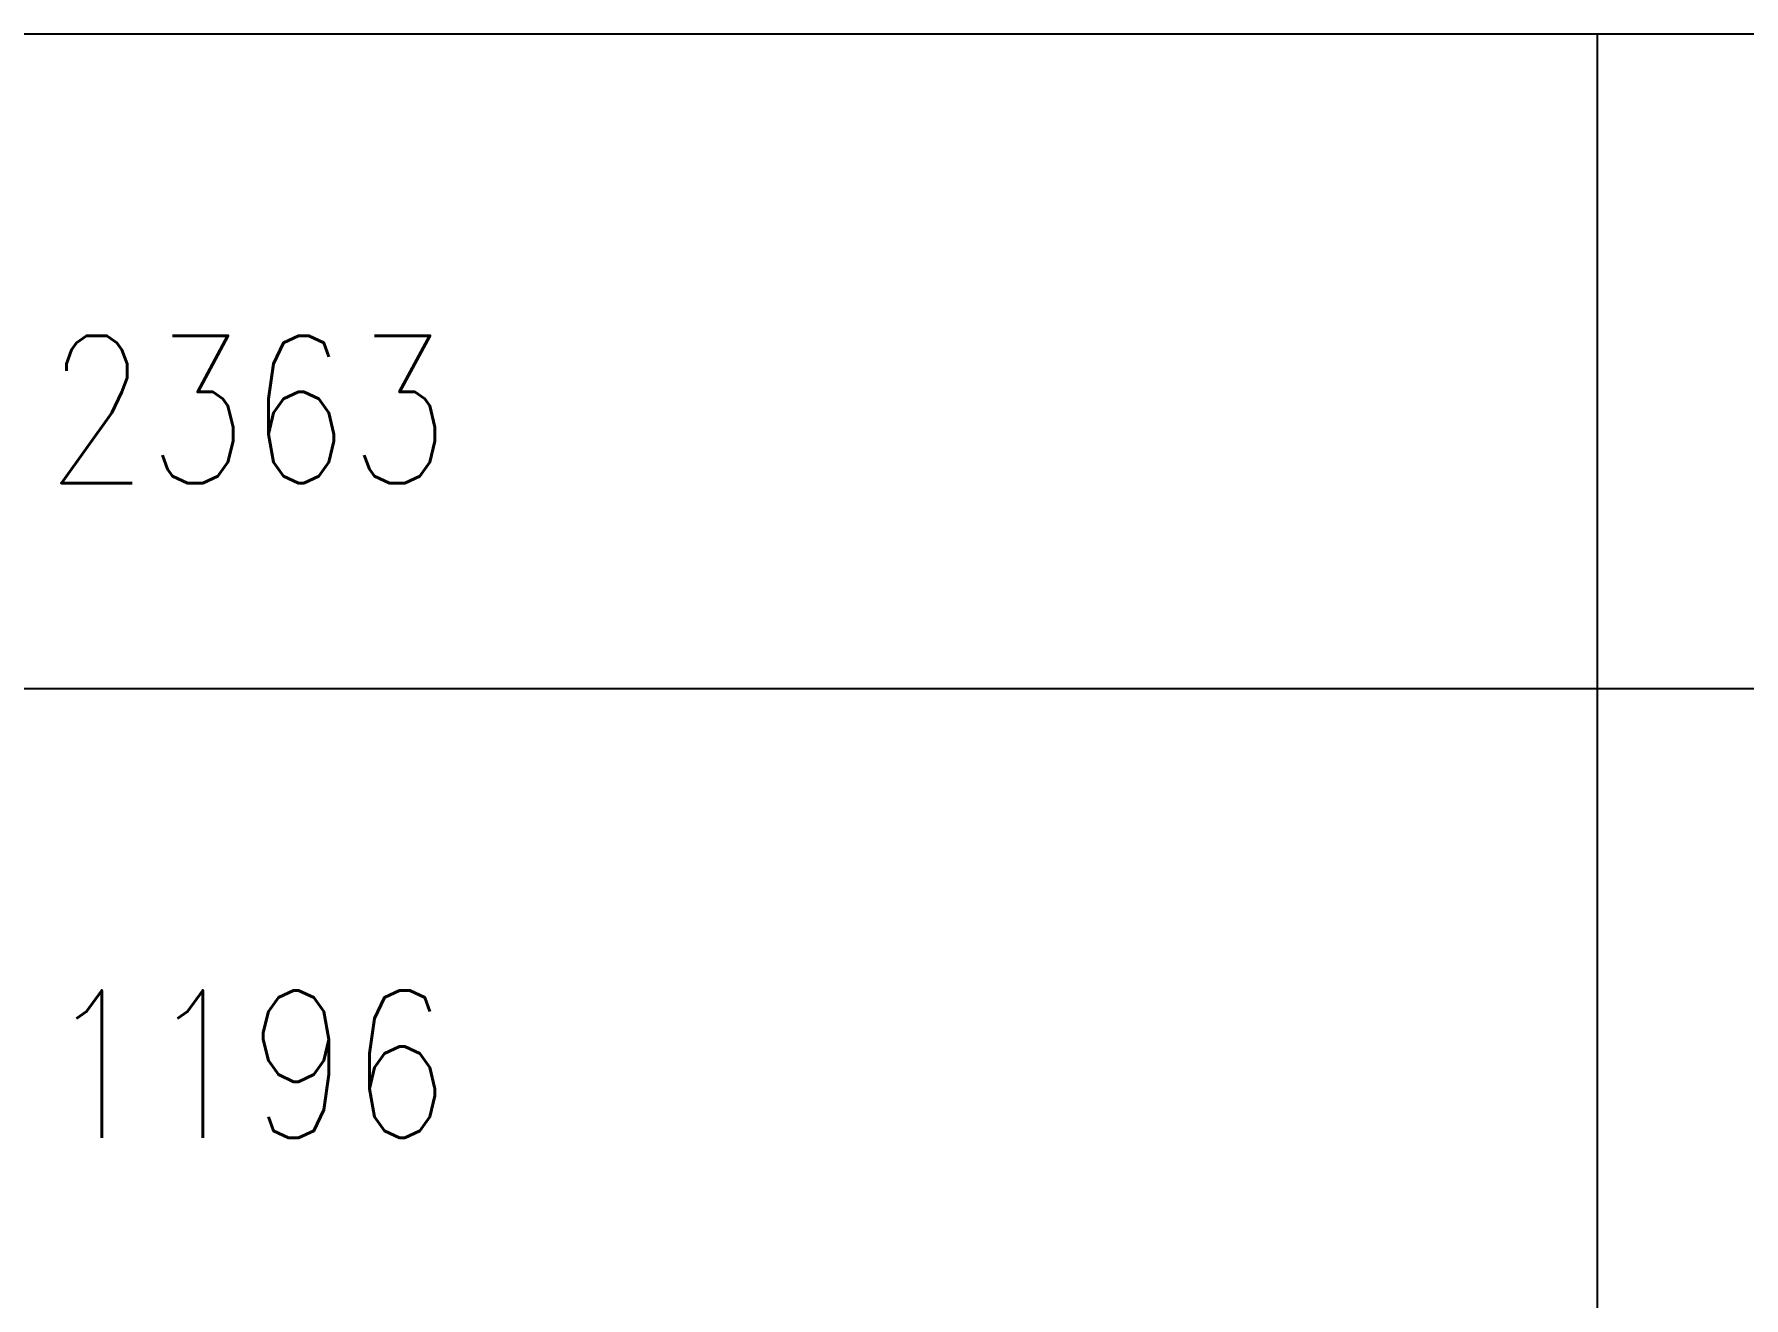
# Model space of a CAD drawing. Extents: x -93062 to 326984, y -142534 to 91021.
# Drawn here: x 167912 to 169740, y 9345 to 10696 of the extents above; entities that cross this region are included whole.
import ezdxf
from ezdxf.enums import TextEntityAlignment as Align

# ---------------------------------------------------------------- set-up
doc = ezdxf.new("R2010")
doc.units = 0
doc.header["$LTSCALE"] = 1000
doc.header["$MEASUREMENT"] = 0
doc.layers.get('0').update_dxf_attribs({"color": 8})
doc.styles.add('HZTXT', font='geditxt.shx', dxfattribs={"width": 0.8, "bigfont": 'hztxt1.shx'})
doc.styles.add('TK', font='GEDITXT.SHX', dxfattribs={"width": 0.85, "height": 3.5, "bigfont": 'DXT.SHX'})

# ---------------------------------------------------------------- blocks, each defined once
blk = doc.blocks.new('GEDI_TQ_2012')
at = {"color": 2}
for p, q in [((0, 28), (-180, 28)), ((-135, 0), (-135, 28)), ((-90, 21), (-180, 21))]:
    blk.add_line(p, q, dxfattribs=at)
blk = doc.blocks.new('A$C711966D6')
blk.add_blockref('GEDI_TQ_2012', (584, 10))
at = {"style": 'TK', "width": 0.85}
for tag, height, p in [('PROJECTNAME', 4.75, (529, 44)), ('PHASE', 4, (571, 44)), ('DRAWINGNAME', 4.75, (539, 31))]:
    blk.add_attdef(tag, text='', height=height, dxfattribs=at).set_placement(p, align=Align.MIDDLE_CENTER)
for tag, p, height in [('APPROVE', (416, 32.75), 3.5), ('DESIGN', (461, 32.75), 3.5), ('REVIEW1', (416, 25.75), 3.5), ('DRAW', (461, 25.75), 3.5), ('DRAWINGNUMBER', (511, 18.5), 4), ('REVIEW2', (416, 18.75), 3.5), ('PROPORTION', (461, 18.75), 3.5), ('CHECK', (416, 11.75), 3.5), ('DATE', (461, 11.75), 3.5), ('VERSION', (577, 11.75), 3.5)]:
    blk.add_attdef(tag, p, '', height=height, dxfattribs=at)
blk = doc.blocks.new('是飞洒发时')
at = {"xscale": 100, "yscale": 100, "zscale": 100}
blk.add_blockref('A$C711966D6', (0, 0), dxfattribs=at)
at = {"style": 'HZTXT', "width": 0.8}
for s, p in [('2363', (43240.5, 3320)), ('1196', (43240.5, 2620))]:
    blk.add_text(s, height=157.5, dxfattribs=at).set_placement(p)

msp = doc.modelspace()

# ---------------------------------------------------------------- block references
msp.add_blockref('是飞洒发时', (124684, 6896))

doc.saveas('drawing.dxf')
